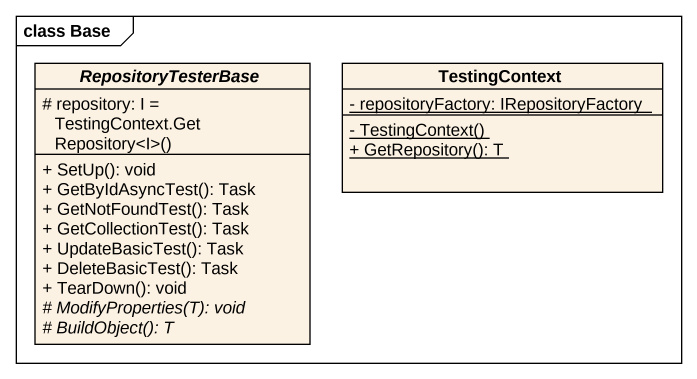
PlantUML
@startuml
mainframe class Base
hide circle
hide empty members
skinparam classAttributeIconSize 0
abstract class RepositoryTesterBase {
  {field} # repository: I = TestingContext.GetRepository~<I>()
  + SetUp(): void
  + GetByIdAsyncTest(): Task
  + GetNotFoundTest(): Task
  + GetCollectionTest(): Task
  + UpdateBasicTest(): Task
  + DeleteBasicTest(): Task
  + TearDown(): void
  {abstract} # ModifyProperties(T): void
  {abstract} # BuildObject(): T
}
class TestingContext {
  {static} - repositoryFactory: IRepositoryFactory
  {static} - TestingContext()
  {static} + GetRepository(): T
}
@enduml
